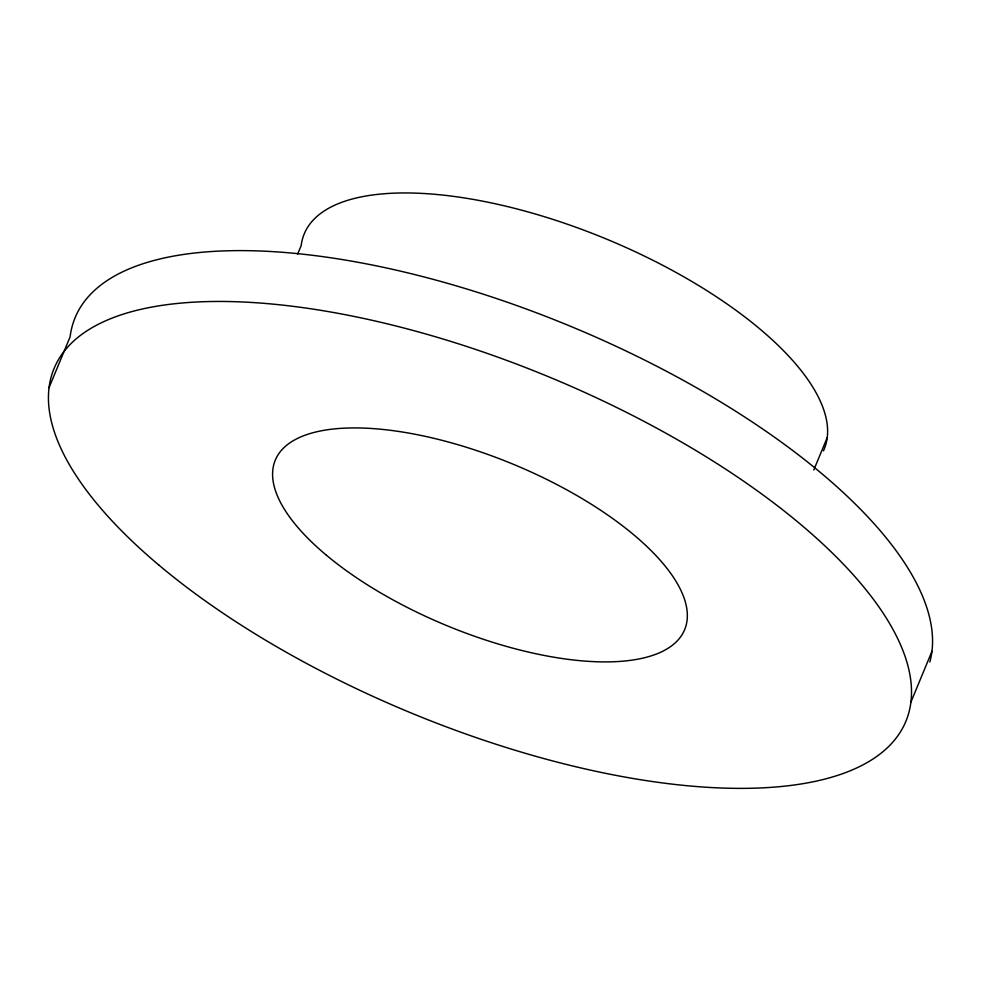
<?xml version="1.0" encoding="UTF-8"?>
<svg xmlns="http://www.w3.org/2000/svg" width="981" height="981" viewBox="0 0 981 981"><rect width="100%" height="100%" fill="white"/><g stroke="black" fill="none" stroke-linecap="round" stroke-linejoin="round"><path stroke-width="1.47" d="M49.05 387.654L70.105 336.814A460.996 181.608 22.5 0 1 536.791 312.927A460.996 181.608 22.5 0 1 929.841 661.991M297.66 254.042L301.179 245.569A281.388 110.853 22.5 0 1 594.572 234.275A281.388 110.853 22.5 0 1 823.476 450.843M813.776 470.034L827.228 437.551M910.895 702.175L931.95 651.335M158.934 565.13A460.996 181.608 22.5 0 0 890.233 744.922A460.996 181.608 22.5 0 0 390.745 324.686A460.996 181.608 22.5 0 0 158.934 565.13M325.704 554.633A221.522 87.26 22.5 0 0 677.111 641.022A221.522 87.26 22.5 0 0 437.097 439.096A221.522 87.26 22.5 0 0 325.704 554.633"/></g></svg>
